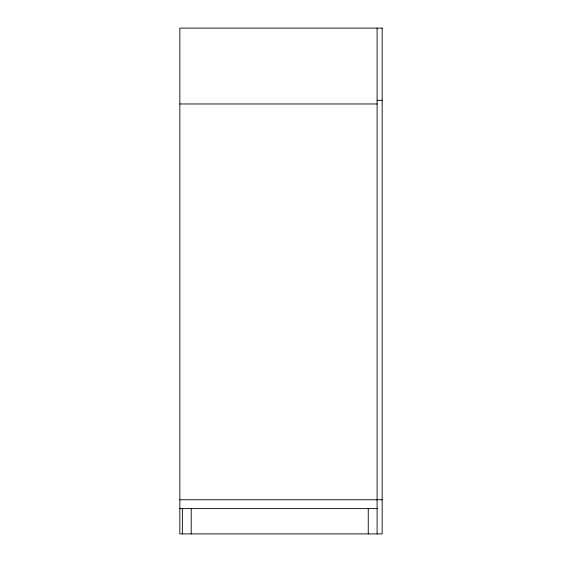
<?xml version="1.0" encoding="UTF-8"?>
<svg xmlns="http://www.w3.org/2000/svg" width="562" height="562" viewBox="0 0 562 562"><rect width="100%" height="100%" fill="white"/><g stroke="black" fill="none" stroke-linecap="round" stroke-linejoin="round"><path stroke-width="0.84" d="M377.102 100.324L382.16 100.324M179.84 103.97L377.102 103.97M179.84 499.758L382.16 499.758M179.84 508.61L377.102 508.61M377.102 28.1L377.102 533.9M368.251 508.61L368.251 533.9M191.22 508.61L191.22 533.9M182.369 508.61L182.369 533.9M382.16 28.1L179.84 28.1L179.84 533.9L382.16 533.9L382.16 28.1"/></g></svg>
